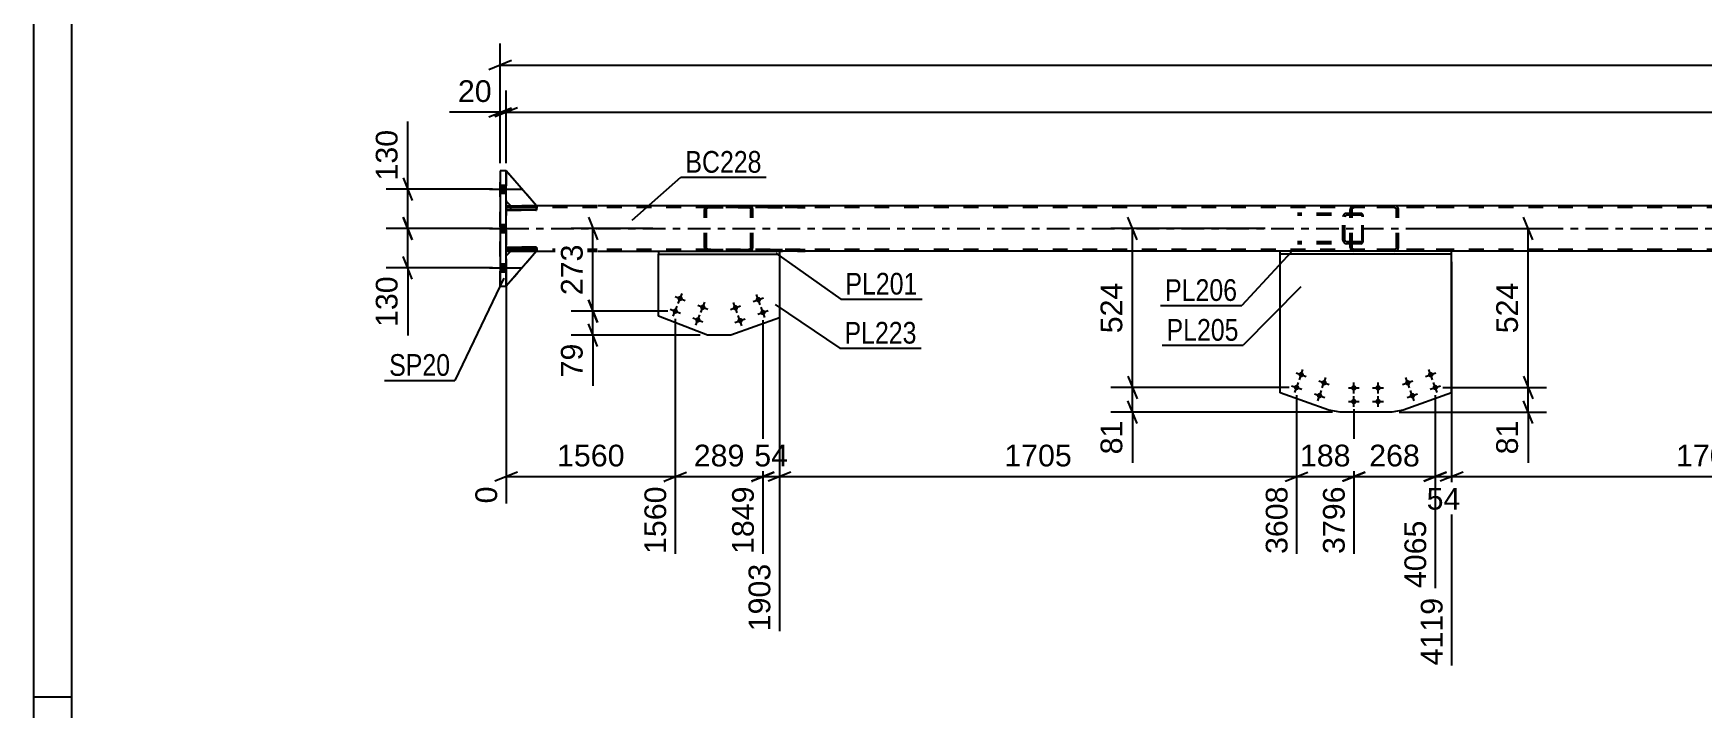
# Model space of a CAD drawing. Header units: millimetres. Extents: x -136 to 705, y -401 to 193.
# Drawn here: x -135.7 to 84.4, y -253.3 to -164.2 of the extents above; entities that cross this region are included whole.
import ezdxf

# ---------------------------------------------------------------- set-up
doc = ezdxf.new("R2010")
doc.units = ezdxf.units.MM
doc.linetypes.add('DXK_LINE_DOT2', pattern=[3.9198, 1.9599, -1.9599])
doc.linetypes.add('DXK_LINE_DOT3', pattern=[5.9187, 2.979, -0.9799, 0.9799, -0.9799])
doc.styles.add('Arial', font='ARIAL.TTF', dxfattribs={"height": 0.2})
doc.styles.add('Arial Narrow', font='ARIALN.TTF', dxfattribs={"height": 0.2})

# ---------------------------------------------------------------- blocks, each defined once
blk = doc.blocks.new('Unknown-318887035-1115')
at = {"color": 5, "linetype": 'Continuous'}
for p, q in [((-135.68, 193.19), (-135.68, -400.81)), ((-130.68, 188.19), (-130.68, -395.81)), ((-130.68, -251.81), (-135.68, -251.81))]:
    blk.add_line(p, q, dxfattribs=at)
blk = doc.blocks.new('Part-318887035-4872 - 4670')
at = {"color": 2, "linetype": 'Continuous'}
for p, q in [((-73.34, -187.22), (-69.34, -187.22)), ((-73.34, -187.22), (-73.34, -187.54)), ((-69.34, -187.54), (-73.34, -187.54)), ((-69.34, -187.22), (-69.34, -187.54))]:
    blk.add_line(p, q, dxfattribs=at)
at = {"color": 7, "linetype": 'DXK_LINE_DOT2'}
for p, q in [((-73.34, -187.54), (-73.34, -187.22)), ((-72.74, -187.54), (-72.74, -187.22))]:
    blk.add_line(p, q, dxfattribs=at)
blk = doc.blocks.new('Part-318887035-4695 - 4670')
at = {"color": 2, "linetype": 'Continuous'}
for p, q in [((-74.14, -182.38), (-74.14, -182.38)), ((-73.34, -182.38), (-74.14, -182.38)), ((-74.14, -182.38), (-74.14, -197.58)), ((-73.34, -182.38), (-73.34, -182.38)), ((-73.34, -197.58), (-73.34, -182.38)), ((-74.14, -197.58), (-74.14, -197.58)), ((-74.14, -197.58), (-73.34, -197.58)), ((-73.34, -197.58), (-73.34, -197.58))]:
    blk.add_line(p, q, dxfattribs=at)
at = {"color": 7, "linetype": 'DXK_LINE_DOT2'}
for p, q in [((-74.14, -197.58), (-74.14, -182.38)), ((-73.34, -182.38), (-73.34, -197.58))]:
    blk.add_line(p, q, dxfattribs=at)
blk = doc.blocks.new('Part-318887035-4805 - 4670')
at = {"color": 2, "linetype": 'Continuous'}
for p, q in [((-73.34, -186.98), (-72.74, -186.98)), ((-61.34, -186.98), (-69.34, -186.98)), ((604.33, -186.98), (-61.24, -186.98)), ((-73.34, -192.98), (-72.74, -192.98)), ((-69.34, -192.98), (-61.34, -192.98)), ((-61.24, -192.98), (-53.24, -192.98)), ((28.72, -192.98), (-37.32, -192.98)), ((117.23, -192.98), (51.32, -192.98))]:
    blk.add_line(p, q, dxfattribs=at)
at = {"color": 7, "linetype": 'DXK_LINE_DOT2'}
for p, q in [((-73.34, -192.98), (-73.34, -186.98)), ((-69.34, -186.98), (-72.74, -186.98)), ((-61.34, -187.22), (-73.34, -187.22)), ((604.33, -187.22), (-61.24, -187.22)), ((-61.34, -192.74), (-73.34, -192.74)), ((-72.74, -192.98), (-69.34, -192.98)), ((604.33, -192.74), (-61.24, -192.74)), ((604.33, -192.98), (-53.24, -192.98)), ((-53.24, -192.98), (-37.32, -192.98)), ((51.32, -192.98), (28.72, -192.98))]:
    blk.add_line(p, q, dxfattribs=at)
at = {"color": 7, "linetype": 'DXK_LINE_DOT3'}
for p, q in [((-73.34, -189.98), (-61.34, -189.98)), ((-61.24, -189.98), (604.33, -189.98))]:
    blk.add_line(p, q, dxfattribs=at)
blk = doc.blocks.new('Part-318887035-4677 - 4670')
at = {"color": 7, "linetype": 'DXK_LINE_DOT2'}
for p, q in [((-69.34, -187.22), (-73.34, -187.22)), ((-73.34, -187.22), (-73.34, -187.54)), ((-73.34, -187.54), (-73.34, -187.22)), ((-73.34, -187.54), (-69.34, -187.54)), ((-72.74, -187.54), (-72.74, -187.22)), ((-69.34, -187.54), (-69.34, -187.22))]:
    blk.add_line(p, q, dxfattribs=at)
blk = doc.blocks.new('Part-318887035-4682 - 4670')
at = {"color": 2, "linetype": 'Continuous'}
for p, q in [((-73.34, -193.58), (-72.74, -192.98)), ((-69.34, -192.98), (-73.34, -197.58)), ((-72.74, -192.98), (-69.34, -192.98))]:
    blk.add_line(p, q, dxfattribs=at)
at = {"color": 7, "linetype": 'DXK_LINE_DOT2'}
blk.add_line((-73.34, -197.58), (-73.34, -193.58), dxfattribs=at)
blk = doc.blocks.new('Part-318887035-4824 - 4670')
at = {"color": 2, "linetype": 'Continuous'}
for p, q in [((-69.34, -186.98), (-73.34, -182.38)), ((-73.34, -186.38), (-72.74, -186.98)), ((-72.74, -186.98), (-69.34, -186.98))]:
    blk.add_line(p, q, dxfattribs=at)
at = {"color": 7, "linetype": 'DXK_LINE_DOT2'}
blk.add_line((-73.34, -182.38), (-73.34, -186.38), dxfattribs=at)
blk = doc.blocks.new('Part-318887035-4696 - 4670')
at = {"color": 7, "linetype": 'DXK_LINE_DOT2'}
for p, q in [((38.44, -186.98), (38.25, -187.01)), ((51.24, -186.98), (38.44, -186.98)), ((44, -187.01), (43.8, -186.98)), ((37.97, -187.27), (37.93, -187.46)), ((37.93, -192.5), (37.93, -187.46)), ((38.19, -187.46), (38.2, -187.36)), ((38.19, -192.5), (38.19, -187.46)), ((38.2, -187.36), (38.26, -187.29)), ((38.26, -187.29), (38.34, -187.23)), ((38.34, -187.23), (38.44, -187.22)), ((51.24, -187.22), (38.44, -187.22)), ((43.8, -187.22), (43.9, -187.23)), ((43.9, -187.23), (43.98, -187.29)), ((43.98, -187.29), (44.04, -187.36)), ((44.04, -187.36), (44.06, -187.46)), ((44.06, -192.5), (44.06, -187.46)), ((44.32, -187.46), (44.28, -187.27)), ((44.32, -192.5), (44.32, -187.46)), ((37.93, -192.5), (37.97, -192.68)), ((38.2, -192.59), (38.19, -192.5)), ((38.26, -192.67), (38.2, -192.59)), ((38.25, -192.94), (38.44, -192.98)), ((38.34, -192.72), (38.26, -192.67)), ((38.44, -192.74), (38.34, -192.72)), ((51.24, -192.74), (38.44, -192.74)), ((51.24, -192.98), (38.44, -192.98)), ((43.9, -192.72), (43.8, -192.74)), ((43.8, -192.98), (44, -192.94)), ((43.98, -192.67), (43.9, -192.72)), ((44.04, -192.59), (43.98, -192.67)), ((44.06, -192.5), (44.04, -192.59)), ((44.28, -192.68), (44.32, -192.5))]:
    blk.add_line(p, q, dxfattribs=at)
for centre, start, end in [((38.42, -187.48), 110.7583, 155.68), ((43.82, -187.48), 24.32, 69.2417), ((38.42, -192.48), 204.32, 249.2417), ((43.82, -192.48), 290.7583, 335.68)]:
    blk.add_arc(centre, 0.496, start, end, dxfattribs=at)
blk = doc.blocks.new('Part-318887035-4827 - 4670')
at = {"color": 2, "linetype": 'Continuous'}
for p, q in [((-73.34, -192.42), (-69.34, -192.42)), ((-73.34, -192.42), (-73.34, -192.74)), ((-69.34, -192.74), (-73.34, -192.74)), ((-69.34, -192.42), (-69.34, -192.74))]:
    blk.add_line(p, q, dxfattribs=at)
at = {"color": 7, "linetype": 'DXK_LINE_DOT2'}
for p, q in [((-73.34, -192.74), (-73.34, -192.42)), ((-72.74, -192.74), (-72.74, -192.42))]:
    blk.add_line(p, q, dxfattribs=at)
blk = doc.blocks.new('Part-318887035-4772 - 4670')
at = {"color": 2, "linetype": 'Continuous'}
for p, q in [((28.72, -211.67), (28.72, -193.38)), ((51.32, -211.67), (51.32, -193.38)), ((35.13, -213.94), (28.72, -211.67)), ((51.32, -211.67), (44.91, -213.94)), ((36.62, -214.2), (35.13, -213.94)), ((43.42, -214.2), (36.62, -214.2)), ((44.91, -213.94), (43.42, -214.2))]:
    blk.add_line(p, q, dxfattribs=at)
at = {"color": 7, "linetype": 'DXK_LINE_DOT2'}
blk.add_line((51.32, -193.38), (28.72, -193.38), dxfattribs=at)
blk = doc.blocks.new('Bolt-318887035-4773 - 4670')
at = {"linetype": 'Continuous'}
for points in [[(48.22, -209.38, -1), (48.9, -209.14, -1)], [(45.2, -210.45, -1), (45.88, -210.21, -1)], [(48.82, -211.07, -1), (49.5, -210.83, -1)], [(45.8, -212.14, -1), (46.48, -211.9, -1)]]:
    blk.add_hatch(color=1, dxfattribs=at).paths.add_polyline_path(points)
at = {"color": 1, "linetype": 'Continuous'}
for p, q in [((47.88, -209.5), (49.23, -209.02)), ((48.8, -209.93), (48.32, -208.58)), ((44.86, -210.57), (46.22, -210.09)), ((45.78, -211), (45.3, -209.65)), ((48.48, -211.19), (49.84, -210.71)), ((49.4, -211.63), (48.92, -210.27)), ((45.46, -212.26), (46.82, -211.78)), ((46.38, -212.7), (45.9, -211.34))]:
    blk.add_line(p, q, dxfattribs=at)
blk = doc.blocks.new('Bolt-318887035-4962 - 4670')
at = {"linetype": 'Continuous'}
for points in [[(31.14, -209.14, -1), (31.82, -209.38, -1)], [(30.54, -210.83, -1), (31.22, -211.07, -1)], [(34.16, -210.21, -1), (34.84, -210.45, -1)], [(33.56, -211.9, -1), (34.24, -212.14, -1)]]:
    blk.add_hatch(color=1, dxfattribs=at).paths.add_polyline_path(points)
at = {"color": 1, "linetype": 'Continuous'}
for p, q in [((30.8, -209.02), (32.16, -209.5)), ((31.24, -209.94), (31.72, -208.58)), ((30.2, -210.71), (31.56, -211.19)), ((30.64, -211.63), (31.12, -210.27)), ((33.82, -210.09), (35.18, -210.57)), ((34.26, -211), (34.74, -209.65)), ((33.22, -211.78), (34.58, -212.26)), ((33.66, -212.7), (34.14, -211.34))]:
    blk.add_line(p, q, dxfattribs=at)
blk = doc.blocks.new('Part-318887035-4717 - 4670')
at = {"color": 2, "linetype": 'Continuous'}
for p, q in [((51.32, -192.98), (28.72, -192.98)), ((28.72, -193.38), (28.72, -192.98)), ((51.32, -193.38), (28.72, -193.38)), ((51.32, -193.38), (51.32, -192.98))]:
    blk.add_line(p, q, dxfattribs=at)
blk = doc.blocks.new('Part-318887035-4806 - 4670')
at = {"color": 7, "linetype": 'DXK_LINE_DOT2'}
for p, q in [((-46.69, -186.98), (-46.89, -187.01)), ((-46.69, -186.98), (-33.9, -186.98)), ((-41.13, -187.01), (-41.33, -186.98)), ((-47.17, -187.27), (-47.2, -187.46)), ((-47.2, -192.5), (-47.2, -187.46)), ((-46.95, -187.46), (-46.93, -187.36)), ((-46.95, -192.5), (-46.95, -187.46)), ((-46.93, -187.36), (-46.87, -187.29)), ((-46.87, -187.29), (-46.79, -187.23)), ((-46.79, -187.23), (-46.69, -187.22)), ((-46.69, -187.22), (-33.9, -187.22)), ((-41.33, -187.22), (-41.23, -187.23)), ((-41.23, -187.23), (-41.15, -187.29)), ((-41.15, -187.29), (-41.09, -187.36)), ((-41.09, -187.36), (-41.07, -187.46)), ((-41.07, -192.5), (-41.07, -187.46)), ((-40.82, -187.46), (-40.86, -187.27)), ((-40.82, -192.5), (-40.82, -187.46)), ((-47.2, -192.5), (-47.17, -192.68)), ((-46.93, -192.59), (-46.95, -192.5)), ((-46.87, -192.67), (-46.93, -192.59)), ((-46.89, -192.94), (-46.69, -192.98)), ((-46.79, -192.72), (-46.87, -192.67)), ((-46.69, -192.74), (-46.79, -192.72)), ((-46.69, -192.74), (-33.9, -192.74)), ((-46.69, -192.98), (-33.9, -192.98)), ((-41.23, -192.72), (-41.33, -192.74)), ((-41.33, -192.98), (-41.13, -192.94)), ((-41.15, -192.67), (-41.23, -192.72)), ((-41.09, -192.59), (-41.15, -192.67)), ((-41.07, -192.5), (-41.09, -192.59)), ((-40.86, -192.68), (-40.82, -192.5))]:
    blk.add_line(p, q, dxfattribs=at)
for centre, start, end in [((-46.71, -187.48), 110.7583, 155.68), ((-41.31, -187.48), 24.32, 69.2417), ((-46.71, -192.48), 204.32, 249.2417), ((-41.31, -192.48), 290.7583, 335.68)]:
    blk.add_arc(centre, 0.496, start, end, dxfattribs=at)
blk = doc.blocks.new('Part-318887035-4784 - 4670')
at = {"color": 2, "linetype": 'Continuous'}
for p, q in [((-53.24, -201.55), (-53.24, -193.38)), ((-37.32, -193.38), (-37.32, -201.77)), ((-46.78, -204.04), (-53.24, -201.55)), ((-37.32, -201.77), (-43.73, -204.04)), ((-43.73, -204.04), (-46.78, -204.04))]:
    blk.add_line(p, q, dxfattribs=at)
at = {"color": 7, "linetype": 'DXK_LINE_DOT2'}
blk.add_line((-53.24, -193.38), (-37.32, -193.38), dxfattribs=at)
blk = doc.blocks.new('Part-318887035-4789 - 4670')
at = {"color": 2, "linetype": 'Continuous'}
for p, q in [((-53.24, -192.98), (-53.24, -193.38)), ((-53.24, -192.98), (-37.32, -192.98)), ((-53.24, -193.38), (-37.32, -193.38)), ((-37.32, -192.98), (-37.32, -193.38))]:
    blk.add_line(p, q, dxfattribs=at)
blk = doc.blocks.new('Part-318887035-4825 - 4670')
at = {"color": 7, "linetype": 'DXK_LINE_DOT2'}
for p, q in [((-69.34, -192.42), (-73.34, -192.42)), ((-73.34, -192.42), (-73.34, -192.74)), ((-73.34, -192.74), (-73.34, -192.42)), ((-73.34, -192.74), (-69.34, -192.74)), ((-72.74, -192.74), (-72.74, -192.42)), ((-69.34, -192.74), (-69.34, -192.42))]:
    blk.add_line(p, q, dxfattribs=at)
blk = doc.blocks.new('Bolt-318887035-4834 - 4670')
at = {"linetype": 'Continuous'}
for points in [[(-50.74, -199.08, -1), (-50.07, -199.34, -1)], [(-47.75, -200.24, -1), (-47.08, -200.5, -1)], [(-51.39, -200.76, -1), (-50.72, -201.02, -1)], [(-48.4, -201.91, -1), (-47.73, -202.17, -1)]]:
    blk.add_hatch(color=1, dxfattribs=at).paths.add_polyline_path(points)
at = {"color": 1, "linetype": 'Continuous'}
for p, q in [((-51.31, -201.56), (-50.79, -200.22)), ((-51.07, -198.95), (-49.73, -199.47)), ((-50.66, -199.88), (-50.14, -198.54)), ((-48.09, -200.11), (-46.75, -200.62)), ((-47.68, -201.04), (-47.16, -199.69)), ((-51.72, -200.63), (-50.38, -201.15)), ((-48.74, -201.78), (-47.4, -202.3)), ((-48.33, -202.72), (-47.81, -201.37))]:
    blk.add_line(p, q, dxfattribs=at)
blk = doc.blocks.new('Bolt-318887035-4835 - 4670')
at = {"linetype": 'Continuous'}
for points in [[(-43.45, -200.55, -1), (-42.77, -200.31, -1)], [(-40.43, -199.48, -1), (-39.75, -199.24, -1)], [(-42.84, -202.24, -1), (-42.16, -202, -1)], [(-39.83, -201.17, -1), (-39.15, -200.93, -1)]]:
    blk.add_hatch(color=1, dxfattribs=at).paths.add_polyline_path(points)
at = {"color": 1, "linetype": 'Continuous'}
for p, q in [((-43.78, -200.67), (-42.43, -200.19)), ((-42.87, -201.1), (-43.35, -199.75)), ((-40.77, -199.6), (-39.41, -199.12)), ((-39.85, -200.03), (-40.33, -198.68)), ((-43.18, -202.36), (-41.83, -201.88)), ((-42.26, -202.8), (-42.74, -201.44)), ((-40.17, -201.29), (-38.81, -200.81)), ((-39.25, -201.73), (-39.73, -200.37))]:
    blk.add_line(p, q, dxfattribs=at)
blk = doc.blocks.new('Bolt-318887035-4857 - 4670')
at = {"linetype": 'Continuous'}
for points in [[(-73.34, -185.3), (-73.34, -184.26), (-74.14, -184.26), (-74.14, -185.3)], [(-73.34, -185.3), (-73.34, -184.26), (-74.14, -184.26), (-74.14, -185.3)], [(-73.34, -185.3), (-73.34, -184.26), (-74.14, -184.26), (-74.14, -185.3)], [(-73.34, -190.5), (-73.34, -189.46), (-74.14, -189.46), (-74.14, -190.5)], [(-73.34, -190.5), (-73.34, -189.46), (-74.14, -189.46), (-74.14, -190.5)], [(-73.34, -195.7), (-73.34, -194.66), (-74.14, -194.66), (-74.14, -195.7)], [(-73.34, -195.7), (-73.34, -194.66), (-74.14, -194.66), (-74.14, -195.7)], [(-73.34, -195.7), (-73.34, -194.66), (-74.14, -194.66), (-74.14, -195.7)]]:
    blk.add_hatch(color=1, dxfattribs=at).paths.add_polyline_path(points)
at = {"color": 1, "linetype": 'Continuous'}
for p, q in [((-75.54, -184.78), (-71.34, -184.78)), ((-75.54, -184.78), (-71.34, -184.78)), ((-75.54, -184.78), (-71.34, -184.78)), ((-74.14, -184.26), (-73.34, -184.26)), ((-74.14, -184.26), (-73.34, -184.26)), ((-74.14, -184.26), (-73.34, -184.26)), ((-74.14, -185.3), (-73.34, -185.3)), ((-74.14, -185.3), (-73.34, -185.3)), ((-74.14, -185.3), (-73.34, -185.3)), ((-75.54, -189.98), (-71.34, -189.98)), ((-75.54, -189.98), (-71.34, -189.98)), ((-74.14, -189.46), (-73.34, -189.46)), ((-74.14, -189.46), (-73.34, -189.46)), ((-74.14, -190.5), (-73.34, -190.5)), ((-74.14, -190.5), (-73.34, -190.5)), ((-75.54, -195.18), (-71.34, -195.18)), ((-75.54, -195.18), (-71.34, -195.18)), ((-75.54, -195.18), (-71.34, -195.18)), ((-74.14, -194.66), (-73.34, -194.66)), ((-74.14, -194.66), (-73.34, -194.66)), ((-74.14, -194.66), (-73.34, -194.66)), ((-74.14, -195.7), (-73.34, -195.7)), ((-74.14, -195.7), (-73.34, -195.7)), ((-74.14, -195.7), (-73.34, -195.7))]:
    blk.add_line(p, q, dxfattribs=at)
blk = doc.blocks.new('Part-318887035-4862 - 4670')
at = {"color": 7, "linetype": 'DXK_LINE_DOT2'}
for p, q in [((39.4, -187.98), (31.01, -187.98)), ((39.4, -188.22), (31.01, -188.22)), ((37.02, -188.27), (36.98, -188.46)), ((36.98, -191.5), (36.98, -188.46)), ((37.23, -188.46), (37.25, -188.36)), ((37.23, -191.5), (37.23, -188.46)), ((37.25, -188.36), (37.31, -188.29)), ((37.48, -187.98), (37.29, -188.01)), ((37.31, -188.29), (37.39, -188.23)), ((37.39, -188.23), (37.48, -188.22)), ((37.93, -188.22), (37.93, -187.98)), ((39.5, -188.01), (39.4, -187.98)), ((39.4, -188.22), (39.45, -188.23)), ((39.45, -188.23), (39.49, -188.29)), ((39.49, -188.29), (39.52, -188.36)), ((39.59, -188.12), (39.5, -188.01)), ((39.52, -188.36), (39.53, -188.46)), ((39.53, -191.5), (39.53, -188.46)), ((39.65, -188.27), (39.59, -188.12)), ((39.67, -188.46), (39.65, -188.27)), ((39.67, -191.5), (39.67, -188.46)), ((39.4, -191.74), (31.01, -191.74)), ((39.4, -191.98), (31.01, -191.98)), ((36.98, -191.5), (37.02, -191.68)), ((37.25, -191.59), (37.23, -191.5)), ((37.31, -191.67), (37.25, -191.59)), ((37.29, -191.94), (37.48, -191.98)), ((37.39, -191.72), (37.31, -191.67)), ((37.48, -191.74), (37.39, -191.72)), ((37.93, -191.98), (37.93, -191.74)), ((39.45, -191.72), (39.4, -191.74)), ((39.4, -191.98), (39.5, -191.94)), ((39.49, -191.67), (39.45, -191.72)), ((39.52, -191.59), (39.49, -191.67)), ((39.5, -191.94), (39.59, -191.84)), ((39.53, -191.5), (39.52, -191.59)), ((39.59, -191.84), (39.65, -191.68)), ((39.65, -191.68), (39.67, -191.5))]:
    blk.add_line(p, q, dxfattribs=at)
for centre, start, end in [((37.47, -188.47), 111.1513, 156.1049), ((37.47, -191.48), 203.8951, 248.8487)]:
    blk.add_arc(centre, 0.492, start, end, dxfattribs=at)
blk = doc.blocks.new('Bolt-318887035-4900 - 4670')
at = {"linetype": 'Continuous'}
for points in [[(38.06, -211, -1), (38.78, -211, -1)], [(41.26, -211, -1), (41.98, -211, -1)], [(38.06, -212.8, -1), (38.78, -212.8, -1)], [(41.26, -212.8, -1), (41.98, -212.8, -1)]]:
    blk.add_hatch(color=1, dxfattribs=at).paths.add_polyline_path(points)
at = {"color": 1, "linetype": 'Continuous'}
for p, q in [((37.7, -211), (39.14, -211)), ((38.42, -211.72), (38.42, -210.28)), ((40.9, -211), (42.34, -211)), ((41.62, -211.72), (41.62, -210.28)), ((37.7, -212.8), (39.14, -212.8)), ((38.42, -213.52), (38.42, -212.08)), ((40.9, -212.8), (42.34, -212.8)), ((41.62, -213.52), (41.62, -212.08))]:
    blk.add_line(p, q, dxfattribs=at)
blk = doc.blocks.new('Part-318887035-4944 - 4670')
at = {"color": 7, "linetype": 'DXK_LINE_DOT2'}
for p, q in [((-69.34, -186.98), (-73.34, -182.38)), ((-73.34, -182.38), (-73.34, -186.38)), ((-73.34, -186.38), (-72.74, -186.98)), ((-72.74, -186.98), (-69.34, -186.98))]:
    blk.add_line(p, q, dxfattribs=at)
blk = doc.blocks.new('Part-318887035-4945 - 4670')
at = {"color": 7, "linetype": 'DXK_LINE_DOT2'}
for p, q in [((-73.34, -193.58), (-72.74, -192.98)), ((-69.34, -192.98), (-73.34, -197.58)), ((-73.34, -197.58), (-73.34, -193.58)), ((-72.74, -192.98), (-69.34, -192.98))]:
    blk.add_line(p, q, dxfattribs=at)
blk = doc.blocks.new('StraightDimension-318887035-4994 - 4670')
at = {"color": 7, "linetype": 'Continuous'}
for p, q in [((-62.51, -188.48), (-61.31, -191.48)), ((-53.99, -189.98), (-64.76, -189.98)), ((-61.91, -200.89), (-61.91, -189.98)), ((-61.31, -202.39), (-62.51, -199.39)), ((-52.05, -200.89), (-64.76, -200.89))]:
    blk.add_line(p, q, dxfattribs=at)
at = {"color": 0}
blk.add_wipeout([(-62.66, -191.5), (-66.86, -191.5), (-66.86, -199.37), (-62.66, -199.37)], dxfattribs=at)
at = {"color": 3, "style": 'Arial'}
blk.add_text('273', height=2.865, rotation=90.0002, dxfattribs=at).set_placement((-63.26, -198.77))
blk = doc.blocks.new('StraightDimension-318887035-5004 - 4670')
at = {"color": 7, "linetype": 'Continuous'}
for p, q in [((-62.51, -199.39), (-61.31, -202.39)), ((-52.05, -200.89), (-64.76, -200.89)), ((-61.91, -204.04), (-61.91, -200.89)), ((-47.78, -204.04), (-64.76, -204.04)), ((-61.31, -205.54), (-62.51, -202.54))]:
    blk.add_line(p, q, dxfattribs=at)
at = {"color": 0}
blk.add_wipeout([(-62.66, -204.57), (-66.86, -204.57), (-66.86, -210.22), (-62.66, -210.22)], dxfattribs=at)
at = {"color": 7, "linetype": 'Continuous'}
blk.add_line((-61.91, -204.04), (-61.91, -210.74), dxfattribs=at)
blk.add_line((-61.91, -204.04), (-61.91, -210.74), dxfattribs=at)
at = {"color": 3, "style": 'Arial'}
blk.add_text('79', height=2.865, rotation=90.0002, dxfattribs=at).set_placement((-63.26, -209.62))
blk = doc.blocks.new('StraightDimension-318887035-5097 - 4670')
at = {"color": 7, "linetype": 'Continuous'}
for p, q in [((-73.34, -181.38), (-73.34, -171.79)), ((-71.84, -174.04), (-74.84, -175.24)), ((-73.34, -174.64), (616.43, -174.64))]:
    blk.add_line(p, q, dxfattribs=at)
blk = doc.blocks.new('StraightDimension-318887035-5135 - 4670')
at = {"color": 7, "linetype": 'Continuous'}
for p, q in [((-74.14, -181.38), (-74.14, -171.79)), ((-73.34, -181.38), (-73.34, -171.79)), ((-75.64, -175.24), (-72.64, -174.04)), ((-71.84, -174.04), (-74.84, -175.24)), ((-74.14, -174.64), (-73.34, -174.64))]:
    blk.add_line(p, q, dxfattribs=at)
at = {"color": 0}
blk.add_wipeout([(-74.66, -173.89), (-74.66, -169.69), (-80.31, -169.69), (-80.31, -173.89)], dxfattribs=at)
at = {"color": 7, "linetype": 'Continuous'}
blk.add_line((-74.14, -174.64), (-80.83, -174.64), dxfattribs=at)
blk.add_line((-74.14, -174.64), (-80.83, -174.64), dxfattribs=at)
at = {"color": 3, "style": 'Arial'}
blk.add_text('20', height=2.865, dxfattribs=at).set_placement((-79.71, -173.29))
blk = doc.blocks.new('StraightDimension-318887035-5152 - 4670')
at = {"color": 7, "linetype": 'Continuous'}
for p, q in [((-74.14, -181.38), (-74.14, -165.59)), ((-72.64, -167.84), (-75.64, -169.04)), ((-74.14, -168.44), (617.23, -168.44))]:
    blk.add_line(p, q, dxfattribs=at)
blk = doc.blocks.new('StraightDimension-318887035-5163 - 4670')
at = {"color": 7, "linetype": 'Continuous'}
for p, q in [((-86.92, -188.48), (-85.72, -191.48)), ((-75.14, -189.98), (-89.17, -189.98)), ((-86.32, -195.18), (-86.32, -189.98)), ((-85.72, -196.68), (-86.92, -193.68)), ((-75.14, -195.18), (-89.17, -195.18))]:
    blk.add_line(p, q, dxfattribs=at)
at = {"color": 0}
blk.add_wipeout([(-87.07, -195.7), (-91.27, -195.7), (-91.27, -203.57), (-87.07, -203.57)], dxfattribs=at)
at = {"color": 7, "linetype": 'Continuous'}
blk.add_line((-86.32, -195.18), (-86.32, -204.1), dxfattribs=at)
blk.add_line((-86.32, -195.18), (-86.32, -204.1), dxfattribs=at)
at = {"color": 3, "style": 'Arial'}
blk.add_text('130', height=2.865, rotation=90.0002, dxfattribs=at).set_placement((-87.67, -202.97))
blk = doc.blocks.new('StraightDimension-318887035-5171 - 4670')
at = {"color": 7, "linetype": 'Continuous'}
for p, q in [((-75.14, -184.78), (-89.17, -184.78)), ((-86.92, -183.28), (-85.72, -186.28)), ((-86.32, -189.98), (-86.32, -184.78)), ((-85.72, -191.48), (-86.92, -188.48)), ((-75.14, -189.98), (-89.17, -189.98))]:
    blk.add_line(p, q, dxfattribs=at)
at = {"color": 0}
blk.add_wipeout([(-87.07, -176.38), (-91.27, -176.38), (-91.27, -184.25), (-87.07, -184.25)], dxfattribs=at)
at = {"color": 7, "linetype": 'Continuous'}
blk.add_line((-86.32, -184.78), (-86.32, -175.86), dxfattribs=at)
blk.add_line((-86.32, -184.78), (-86.32, -175.86), dxfattribs=at)
at = {"color": 3, "style": 'Arial'}
blk.add_text('130', height=2.865, rotation=90.0002, dxfattribs=at).set_placement((-87.67, -183.65))
blk = doc.blocks.new('StraightDimension-318887035-5234 - 4670')
at = {"color": 7, "linetype": 'Continuous'}
for p, q in [((-73.34, -193.98), (-73.34, -226.24)), ((-51.05, -201.89), (-51.05, -232.91)), ((-71.84, -222.11), (-74.84, -223.31)), ((-52.55, -223.31), (-49.55, -222.11)), ((-73.34, -222.71), (-51.05, -222.71))]:
    blk.add_line(p, q, dxfattribs=at)
at = {"color": 0}
blk.add_wipeout([(-57.15, -221.96), (-57.15, -217.76), (-67.24, -217.76), (-67.24, -221.96)], dxfattribs=at)
at = {"color": 0, "linetype": 'Continuous'}
for points in [[(-73.94, -223.41), (-78.14, -223.41), (-78.14, -226.84), (-73.94, -226.84)], [(-51.65, -223.41), (-55.85, -223.41), (-55.85, -233.51), (-51.65, -233.51)]]:
    blk.add_wipeout(points, dxfattribs=at)
at = {"color": 3, "style": 'Arial'}
blk.add_text('1560', height=2.865, dxfattribs=at).set_placement((-66.64, -221.36))
at = {"color": 3, "linetype": 'Continuous', "style": 'Arial'}
for s, height, p in [('0', 2.87, (-74.54, -226.24)), ('1560', 2.865, (-52.25, -232.91))]:
    blk.add_text(s, height=height, rotation=90.0002, dxfattribs=at).set_placement(p)
blk = doc.blocks.new('StraightDimension-318887035-5242 - 4670')
at = {"color": 7, "linetype": 'Continuous'}
for p, q in [((-51.05, -201.89), (-51.05, -232.91)), ((-39.49, -202.05), (-39.49, -232.91)), ((-52.55, -223.31), (-49.55, -222.11)), ((-37.99, -222.11), (-40.99, -223.31)), ((-51.05, -222.71), (-39.49, -222.71))]:
    blk.add_line(p, q, dxfattribs=at)
at = {"color": 0}
blk.add_wipeout([(-41.33, -221.96), (-41.33, -217.76), (-49.21, -217.76), (-49.21, -221.96)], dxfattribs=at)
at = {"color": 0, "linetype": 'Continuous'}
blk.add_wipeout([(-40.09, -223.41), (-44.29, -223.41), (-44.29, -233.51), (-40.09, -233.51)], dxfattribs=at)
at = {"color": 3, "style": 'Arial'}
blk.add_text('289', height=2.865, dxfattribs=at).set_placement((-48.61, -221.36))
at = {"color": 3, "linetype": 'Continuous', "style": 'Arial'}
blk.add_text('1849', height=2.865, rotation=90.0002, dxfattribs=at).set_placement((-40.69, -232.91))
blk = doc.blocks.new('StraightDimension-318887035-5251 - 4670')
at = {"color": 7, "linetype": 'Continuous'}
for p, q in [((-37.32, -194.38), (-37.32, -243.11)), ((-39.49, -202.05), (-39.49, -232.91)), ((-40.99, -223.31), (-37.99, -222.11)), ((-35.82, -222.11), (-38.82, -223.31)), ((-39.49, -222.71), (-37.32, -222.71))]:
    blk.add_line(p, q, dxfattribs=at)
at = {"color": 0}
blk.add_wipeout([(-35.58, -221.96), (-35.58, -217.76), (-41.23, -217.76), (-41.23, -221.96)], dxfattribs=at)
at = {"color": 0, "linetype": 'Continuous'}
blk.add_wipeout([(-37.92, -233.61), (-42.12, -233.61), (-42.12, -243.71), (-37.92, -243.71)], dxfattribs=at)
at = {"color": 3, "style": 'Arial'}
blk.add_text('54', height=2.865, dxfattribs=at).set_placement((-40.63, -221.36))
at = {"color": 3, "linetype": 'Continuous', "style": 'Arial'}
blk.add_text('1903', height=2.865, rotation=90.0002, dxfattribs=at).set_placement((-38.52, -243.11))
blk = doc.blocks.new('StraightDimension-318887035-5486 - 4670')
at = {"color": 7, "linetype": 'Continuous'}
for p, q in [((62.01, -191.48), (60.81, -188.48)), ((47.88, -189.98), (63.81, -189.98)), ((61.41, -210.95), (61.41, -189.98)), ((50.16, -210.95), (63.81, -210.95)), ((60.81, -209.45), (62.01, -212.45))]:
    blk.add_line(p, q, dxfattribs=at)
at = {"color": 0}
blk.add_wipeout([(60.66, -196.53), (56.46, -196.53), (56.46, -204.4), (60.66, -204.4)], dxfattribs=at)
at = {"color": 3, "style": 'Arial'}
blk.add_text('524', height=2.865, rotation=90.0002, dxfattribs=at).set_placement((60.06, -203.8))
blk = doc.blocks.new('StraightDimension-318887035-5397 - 4670')
at = {"color": 7, "linetype": 'Continuous'}
for p, q in [((51.32, -194.38), (51.32, -247.61)), ((119.39, -202.44), (119.39, -232.91)), ((52.82, -222.11), (49.82, -223.31)), ((117.89, -223.31), (120.89, -222.11)), ((51.32, -222.71), (119.39, -222.71))]:
    blk.add_line(p, q, dxfattribs=at)
at = {"color": 0}
blk.add_wipeout([(90.4, -221.96), (90.4, -217.76), (80.31, -217.76), (80.31, -221.96)], dxfattribs=at)
at = {"color": 0, "linetype": 'Continuous'}
blk.add_wipeout([(118.79, -223.41), (114.59, -223.41), (114.59, -233.51), (118.79, -233.51)], dxfattribs=at)
at = {"color": 3, "style": 'Arial'}
blk.add_text('1702', height=2.865, dxfattribs=at).set_placement((80.91, -221.36))
at = {"color": 3, "linetype": 'Continuous', "style": 'Arial'}
blk.add_text('5821', height=2.865, rotation=90.0002, dxfattribs=at).set_placement((118.19, -232.91))
blk = doc.blocks.new('StraightDimension-318887035-5420 - 4670')
at = {"color": 7, "linetype": 'Continuous'}
for p, q in [((51.32, -194.38), (51.32, -247.61)), ((49.16, -211.95), (49.16, -237.41)), ((47.66, -223.31), (50.66, -222.11)), ((52.82, -222.11), (49.82, -223.31)), ((49.16, -222.71), (51.32, -222.71))]:
    blk.add_line(p, q, dxfattribs=at)
at = {"color": 0}
blk.add_wipeout([(53.06, -227.66), (53.06, -223.46), (47.42, -223.46), (47.42, -227.66)], dxfattribs=at)
at = {"color": 0, "linetype": 'Continuous'}
blk.add_wipeout([(50.72, -238.11), (46.52, -238.11), (46.52, -248.21), (50.72, -248.21)], dxfattribs=at)
at = {"color": 3, "style": 'Arial'}
blk.add_text('54', height=2.865, dxfattribs=at).set_placement((48.02, -227.06))
at = {"color": 3, "linetype": 'Continuous', "style": 'Arial'}
blk.add_text('4119', height=2.865, rotation=90.0002, dxfattribs=at).set_placement((50.12, -247.61))
blk = doc.blocks.new('StraightDimension-318887035-5427 - 4670')
at = {"color": 7, "linetype": 'Continuous'}
for p, q in [((49.16, -211.95), (49.16, -237.41)), ((38.42, -213.8), (38.42, -232.91)), ((36.92, -223.31), (39.92, -222.11)), ((50.66, -222.11), (47.66, -223.31)), ((38.42, -222.71), (49.16, -222.71))]:
    blk.add_line(p, q, dxfattribs=at)
at = {"color": 0}
blk.add_wipeout([(47.72, -221.96), (47.72, -217.76), (39.85, -217.76), (39.85, -221.96)], dxfattribs=at)
at = {"color": 0, "linetype": 'Continuous'}
blk.add_wipeout([(48.56, -227.91), (44.36, -227.91), (44.36, -238.01), (48.56, -238.01)], dxfattribs=at)
at = {"color": 3, "style": 'Arial'}
blk.add_text('268', height=2.865, dxfattribs=at).set_placement((40.45, -221.36))
at = {"color": 3, "linetype": 'Continuous', "style": 'Arial'}
blk.add_text('4065', height=2.865, rotation=90.0002, dxfattribs=at).set_placement((47.96, -237.41))
blk = doc.blocks.new('StraightDimension-318887035-5436 - 4670')
at = {"color": 7, "linetype": 'Continuous'}
for p, q in [((30.88, -211.95), (30.88, -232.91)), ((38.42, -213.8), (38.42, -232.91)), ((29.38, -223.31), (32.38, -222.11)), ((39.92, -222.11), (36.92, -223.31)), ((30.88, -222.71), (38.42, -222.71))]:
    blk.add_line(p, q, dxfattribs=at)
at = {"color": 0}
blk.add_wipeout([(38.59, -221.96), (38.59, -217.76), (30.71, -217.76), (30.71, -221.96)], dxfattribs=at)
at = {"color": 0, "linetype": 'Continuous'}
blk.add_wipeout([(37.82, -223.41), (33.62, -223.41), (33.62, -233.51), (37.82, -233.51)], dxfattribs=at)
at = {"color": 3, "style": 'Arial'}
blk.add_text('188', height=2.865, dxfattribs=at).set_placement((31.31, -221.36))
at = {"color": 3, "linetype": 'Continuous', "style": 'Arial'}
blk.add_text('3796', height=2.865, rotation=90.0002, dxfattribs=at).set_placement((37.22, -232.91))
blk = doc.blocks.new('StraightDimension-318887035-5445 - 4670')
at = {"color": 7, "linetype": 'Continuous'}
for p, q in [((-37.32, -194.38), (-37.32, -243.11)), ((30.88, -211.95), (30.88, -232.91)), ((-35.82, -222.11), (-38.82, -223.31)), ((29.38, -223.31), (32.38, -222.11)), ((-37.32, -222.71), (30.88, -222.71))]:
    blk.add_line(p, q, dxfattribs=at)
at = {"color": 0}
blk.add_wipeout([(1.83, -221.96), (1.83, -217.76), (-8.27, -217.76), (-8.27, -221.96)], dxfattribs=at)
at = {"color": 0, "linetype": 'Continuous'}
blk.add_wipeout([(30.28, -223.41), (26.08, -223.41), (26.08, -233.51), (30.28, -233.51)], dxfattribs=at)
at = {"color": 3, "style": 'Arial'}
blk.add_text('1705', height=2.865, dxfattribs=at).set_placement((-7.67, -221.36))
at = {"color": 3, "linetype": 'Continuous', "style": 'Arial'}
blk.add_text('3608', height=2.865, rotation=90.0002, dxfattribs=at).set_placement((29.68, -232.91))
blk = doc.blocks.new('StraightDimension-318887035-5502 - 4670')
at = {"color": 7, "linetype": 'Continuous'}
for p, q in [((50.16, -210.95), (63.81, -210.95)), ((60.81, -209.45), (62.01, -212.45)), ((61.41, -214.2), (61.41, -210.95)), ((62.01, -215.7), (60.81, -212.7)), ((44.42, -214.2), (63.81, -214.2))]:
    blk.add_line(p, q, dxfattribs=at)
at = {"color": 0}
blk.add_wipeout([(60.66, -214.73), (56.46, -214.73), (56.46, -220.37), (60.66, -220.37)], dxfattribs=at)
at = {"color": 7, "linetype": 'Continuous'}
blk.add_line((61.41, -214.2), (61.41, -220.9), dxfattribs=at)
blk.add_line((61.41, -214.2), (61.41, -220.9), dxfattribs=at)
at = {"color": 3, "style": 'Arial'}
blk.add_text('81', height=2.865, rotation=90.0002, dxfattribs=at).set_placement((60.06, -219.77))
blk = doc.blocks.new('StraightDimension-318887035-5567 - 4670')
at = {"color": 7, "linetype": 'Continuous'}
for p, q in [((29.88, -210.95), (6.39, -210.95)), ((8.64, -209.45), (9.84, -212.45)), ((9.24, -214.2), (9.24, -210.95)), ((9.84, -215.7), (8.64, -212.7)), ((35.62, -214.2), (6.39, -214.2))]:
    blk.add_line(p, q, dxfattribs=at)
at = {"color": 0}
blk.add_wipeout([(8.49, -214.73), (4.29, -214.73), (4.29, -220.37), (8.49, -220.37)], dxfattribs=at)
at = {"color": 7, "linetype": 'Continuous'}
blk.add_line((9.24, -214.2), (9.24, -220.9), dxfattribs=at)
blk.add_line((9.24, -214.2), (9.24, -220.9), dxfattribs=at)
at = {"color": 3, "style": 'Arial'}
blk.add_text('81', height=2.865, rotation=90.0002, dxfattribs=at).set_placement((7.89, -219.77))
blk = doc.blocks.new('StraightDimension-318887035-5577 - 4670')
at = {"color": 7, "linetype": 'Continuous'}
for p, q in [((9.84, -191.48), (8.64, -188.48)), ((26.73, -189.98), (6.39, -189.98)), ((9.24, -210.95), (9.24, -189.98)), ((29.88, -210.95), (6.39, -210.95)), ((8.64, -209.45), (9.84, -212.45))]:
    blk.add_line(p, q, dxfattribs=at)
at = {"color": 0}
blk.add_wipeout([(8.49, -196.53), (4.29, -196.53), (4.29, -204.4), (8.49, -204.4)], dxfattribs=at)
at = {"color": 3, "style": 'Arial'}
blk.add_text('524', height=2.865, rotation=90.0002, dxfattribs=at).set_placement((7.89, -203.8))
blk = doc.blocks.new('Mark-318887035-4691 - 4670')
at = {"color": 0}
blk.add_wipeout([(-80.73, -209.41), (-80.73, -206.41), (-88.77, -206.41), (-88.77, -209.41)], dxfattribs=at)
blk.add_wipeout([(-80.73, -209.41), (-80.73, -206.41), (-88.77, -206.41), (-88.77, -209.41)], dxfattribs=at)
at = {"color": 30, "linetype": 'Continuous'}
for p in [(-73.65, -196.52), (-89.37, -210.01)]:
    blk.add_line(p, (-80.13, -210.01), dxfattribs=at)
at = {"color": 3, "style": 'Arial Narrow'}
blk.add_text('SP20', height=2.863, dxfattribs=at).set_placement((-88.77, -209.41))
blk = doc.blocks.new('Mark-318887035-4768 - 4670')
at = {"color": 0}
blk.add_wipeout([(23.23, -204.78), (23.23, -201.78), (13.73, -201.78), (13.73, -204.78)], dxfattribs=at)
blk.add_wipeout([(23.23, -204.78), (23.23, -201.78), (13.73, -201.78), (13.73, -204.78)], dxfattribs=at)
at = {"color": 30, "linetype": 'Continuous'}
for p in [(31.42, -197.69), (13.13, -205.38)]:
    blk.add_line(p, (23.83, -205.38), dxfattribs=at)
at = {"color": 3, "style": 'Arial Narrow'}
blk.add_text('PL205', height=2.863, dxfattribs=at).set_placement((13.73, -204.78))
blk = doc.blocks.new('Mark-318887035-4713 - 4670')
at = {"color": 0}
blk.add_wipeout([(23.04, -199.53), (23.04, -196.53), (13.54, -196.53), (13.54, -199.53)], dxfattribs=at)
blk.add_wipeout([(23.04, -199.53), (23.04, -196.53), (13.54, -196.53), (13.54, -199.53)], dxfattribs=at)
at = {"color": 30, "linetype": 'Continuous'}
for p in [(30.16, -193.09), (12.94, -200.13)]:
    blk.add_line(p, (23.64, -200.13), dxfattribs=at)
at = {"color": 3, "style": 'Arial Narrow'}
blk.add_text('PL206', height=2.863, dxfattribs=at).set_placement((13.54, -199.53))
blk = doc.blocks.new('Mark-318887035-4801 - 4670')
at = {"color": 0}
blk.add_wipeout([(-39.66, -182.62), (-39.66, -179.62), (-49.71, -179.62), (-49.71, -182.62)], dxfattribs=at)
blk.add_wipeout([(-39.66, -182.62), (-39.66, -179.62), (-49.71, -179.62), (-49.71, -182.62)], dxfattribs=at)
at = {"color": 30, "linetype": 'Continuous'}
for p, q in [((-56.72, -188.86), (-50.31, -183.22)), ((-50.31, -183.22), (-39.06, -183.22))]:
    blk.add_line(p, q, dxfattribs=at)
at = {"color": 3, "style": 'Arial Narrow'}
blk.add_text('BC228', height=2.863, dxfattribs=at).set_placement((-49.71, -182.62))
blk = doc.blocks.new('Mark-318887035-4780 - 4670')
at = {"color": 0}
blk.add_wipeout([(-19.23, -205.16), (-19.23, -202.16), (-28.73, -202.16), (-28.73, -205.16)], dxfattribs=at)
blk.add_wipeout([(-19.23, -205.16), (-19.23, -202.16), (-28.73, -202.16), (-28.73, -205.16)], dxfattribs=at)
at = {"color": 30, "linetype": 'Continuous'}
for p, q in [((-37.89, -199.99), (-29.33, -205.76)), ((-29.33, -205.76), (-18.63, -205.76))]:
    blk.add_line(p, q, dxfattribs=at)
at = {"color": 3, "style": 'Arial Narrow'}
blk.add_text('PL223', height=2.863, dxfattribs=at).set_placement((-28.73, -205.16))
blk = doc.blocks.new('Mark-318887035-4785 - 4670')
at = {"color": 0}
blk.add_wipeout([(-19.11, -198.69), (-19.11, -195.69), (-28.61, -195.69), (-28.61, -198.69)], dxfattribs=at)
blk.add_wipeout([(-19.11, -198.69), (-19.11, -195.69), (-28.61, -195.69), (-28.61, -198.69)], dxfattribs=at)
at = {"color": 30, "linetype": 'Continuous'}
for p, q in [((-37.78, -193.23), (-29.21, -199.29)), ((-29.21, -199.29), (-18.51, -199.29))]:
    blk.add_line(p, q, dxfattribs=at)
at = {"color": 3, "style": 'Arial Narrow'}
blk.add_text('PL201', height=2.863, dxfattribs=at).set_placement((-28.61, -198.69))

msp = doc.modelspace()

# ---------------------------------------------------------------- block references
for name in ['Unknown-318887035-1115', 'Part-318887035-4695 - 4670', 'Part-318887035-4824 - 4670', 'Part-318887035-4944 - 4670', 'Bolt-318887035-4857 - 4670', 'Part-318887035-4805 - 4670', 'Part-318887035-4806 - 4670', 'Part-318887035-4696 - 4670', 'Part-318887035-4872 - 4670', 'Part-318887035-4677 - 4670', 'Part-318887035-4862 - 4670', 'Part-318887035-4827 - 4670', 'Part-318887035-4825 - 4670', 'Part-318887035-4682 - 4670', 'Part-318887035-4945 - 4670', 'Part-318887035-4789 - 4670', 'Part-318887035-4784 - 4670', 'Part-318887035-4717 - 4670', 'Part-318887035-4772 - 4670', 'Bolt-318887035-4834 - 4670', 'Bolt-318887035-4835 - 4670', 'Bolt-318887035-4962 - 4670', 'Bolt-318887035-4773 - 4670', 'Bolt-318887035-4900 - 4670']:
    msp.add_blockref(name, (0, 0))

# ---------------------------------------------------------------- next in the draw order: block references
for name in ['StraightDimension-318887035-5097 - 4670', 'StraightDimension-318887035-5163 - 4670', 'StraightDimension-318887035-4994 - 4670', 'StraightDimension-318887035-5486 - 4670']:
    msp.add_blockref(name, (0, 0))

# ---------------------------------------------------------------- next in the draw order: block references
for name in ['StraightDimension-318887035-5135 - 4670', 'StraightDimension-318887035-5397 - 4670', 'StraightDimension-318887035-5004 - 4670']:
    msp.add_blockref(name, (0, 0))

# ---------------------------------------------------------------- next in the draw order: block references
for name in ['StraightDimension-318887035-5152 - 4670', 'StraightDimension-318887035-5234 - 4670', 'StraightDimension-318887035-5420 - 4670']:
    msp.add_blockref(name, (0, 0))

# ---------------------------------------------------------------- next in the draw order: block references
for name in ['StraightDimension-318887035-5171 - 4670', 'Mark-318887035-4801 - 4670', 'Mark-318887035-4691 - 4670', 'StraightDimension-318887035-5242 - 4670', 'StraightDimension-318887035-5427 - 4670']:
    msp.add_blockref(name, (0, 0))

# ---------------------------------------------------------------- next in the draw order: block references
for name in ['StraightDimension-318887035-5251 - 4670', 'StraightDimension-318887035-5502 - 4670', 'StraightDimension-318887035-5436 - 4670']:
    msp.add_blockref(name, (0, 0))

# ---------------------------------------------------------------- next in the draw order: block references
msp.add_blockref('StraightDimension-318887035-5445 - 4670', (0, 0))

# ---------------------------------------------------------------- next in the draw order: block references
for name in ['Mark-318887035-4780 - 4670', 'StraightDimension-318887035-5567 - 4670']:
    msp.add_blockref(name, (0, 0))

# ---------------------------------------------------------------- next in the draw order: block references
for name in ['StraightDimension-318887035-5577 - 4670', 'Mark-318887035-4785 - 4670']:
    msp.add_blockref(name, (0, 0))

# ---------------------------------------------------------------- next in the draw order: block references
msp.add_blockref('Mark-318887035-4768 - 4670', (0, 0))

# ---------------------------------------------------------------- next in the draw order: block references
msp.add_blockref('Mark-318887035-4713 - 4670', (0, 0))

doc.saveas('drawing.dxf')
